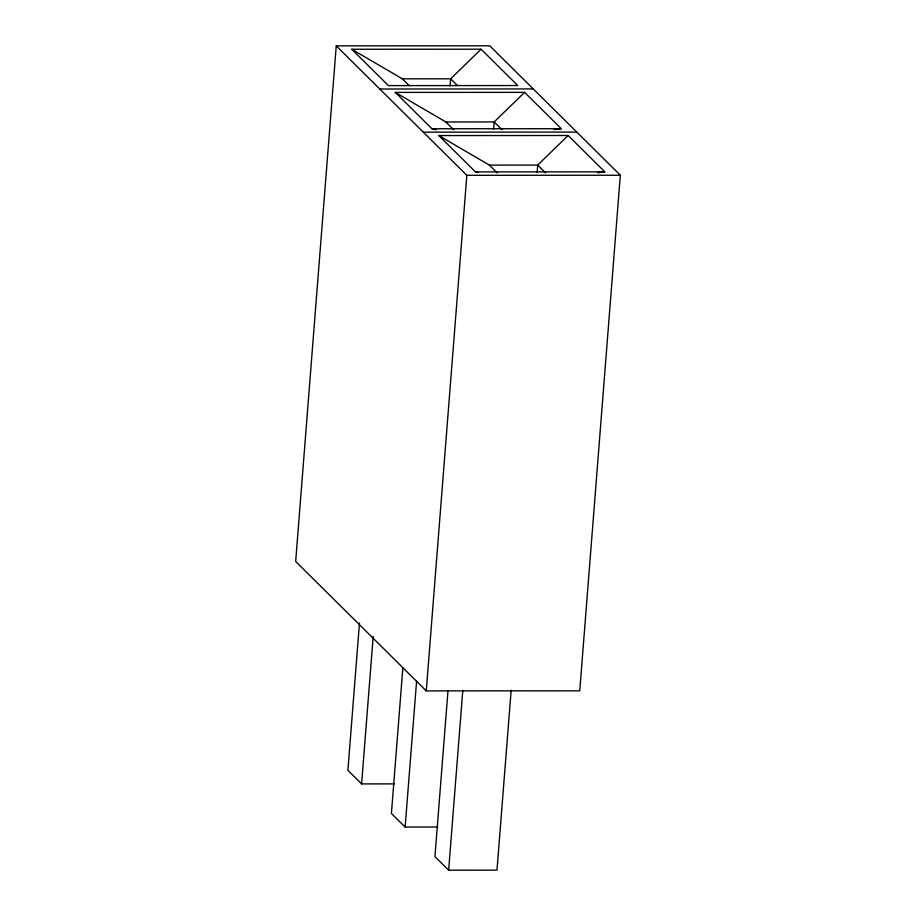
<?xml version="1.0" encoding="UTF-8"?>
<svg xmlns="http://www.w3.org/2000/svg" width="916" height="916" viewBox="0 0 916 916"><rect width="100%" height="100%" fill="white"/><g stroke="black" fill="none" stroke-linecap="round" stroke-linejoin="round"><path stroke-width="1.37" d="M336.252 45.869L295.673 561.451L426.261 690.893L579.748 690.836L620.327 175.242L489.739 45.8L336.252 45.869L466.839 175.311L620.327 175.242M359.484 622.96L347.885 770.31L361.591 783.901L394.292 783.89M361.591 783.901L373.19 636.551M402.891 667.524L391.407 813.465L405.124 827.056L437.825 827.034M450.088 85.921L450.649 78.799L481.083 49.201L517.758 85.554L388.441 85.612L351.767 49.258L481.083 49.201M405.124 827.056L416.608 681.115M426.261 690.893L466.839 175.311M447.981 690.847L434.94 856.609L448.645 870.2L496.987 870.177L511.151 690.24M493.61 129.076L494.171 121.942L524.605 92.356L561.279 128.709L554.26 129.603M448.645 870.2L462.809 690.263M537.142 172.219L537.703 165.098L568.138 135.499L604.812 171.853L597.782 172.758M351.767 49.258L402.307 78.822L450.649 78.799L457.496 85.589M379.785 89.012L533.272 88.944M436.108 129.786L431.963 128.755L395.3 92.401L524.605 92.356M395.3 92.401L445.829 121.965L494.171 121.942L502.002 129.717M431.963 128.755L561.279 128.709M423.306 132.167L576.794 132.099M478.255 172.586L475.496 171.91L438.821 135.557L568.138 135.499M438.821 135.557L489.362 165.12L537.703 165.098L545.535 172.861M475.496 171.91L604.812 171.853M402.307 78.822L409.154 85.612M445.829 121.965L453.66 129.74M489.362 165.12L497.193 172.884"/></g></svg>
